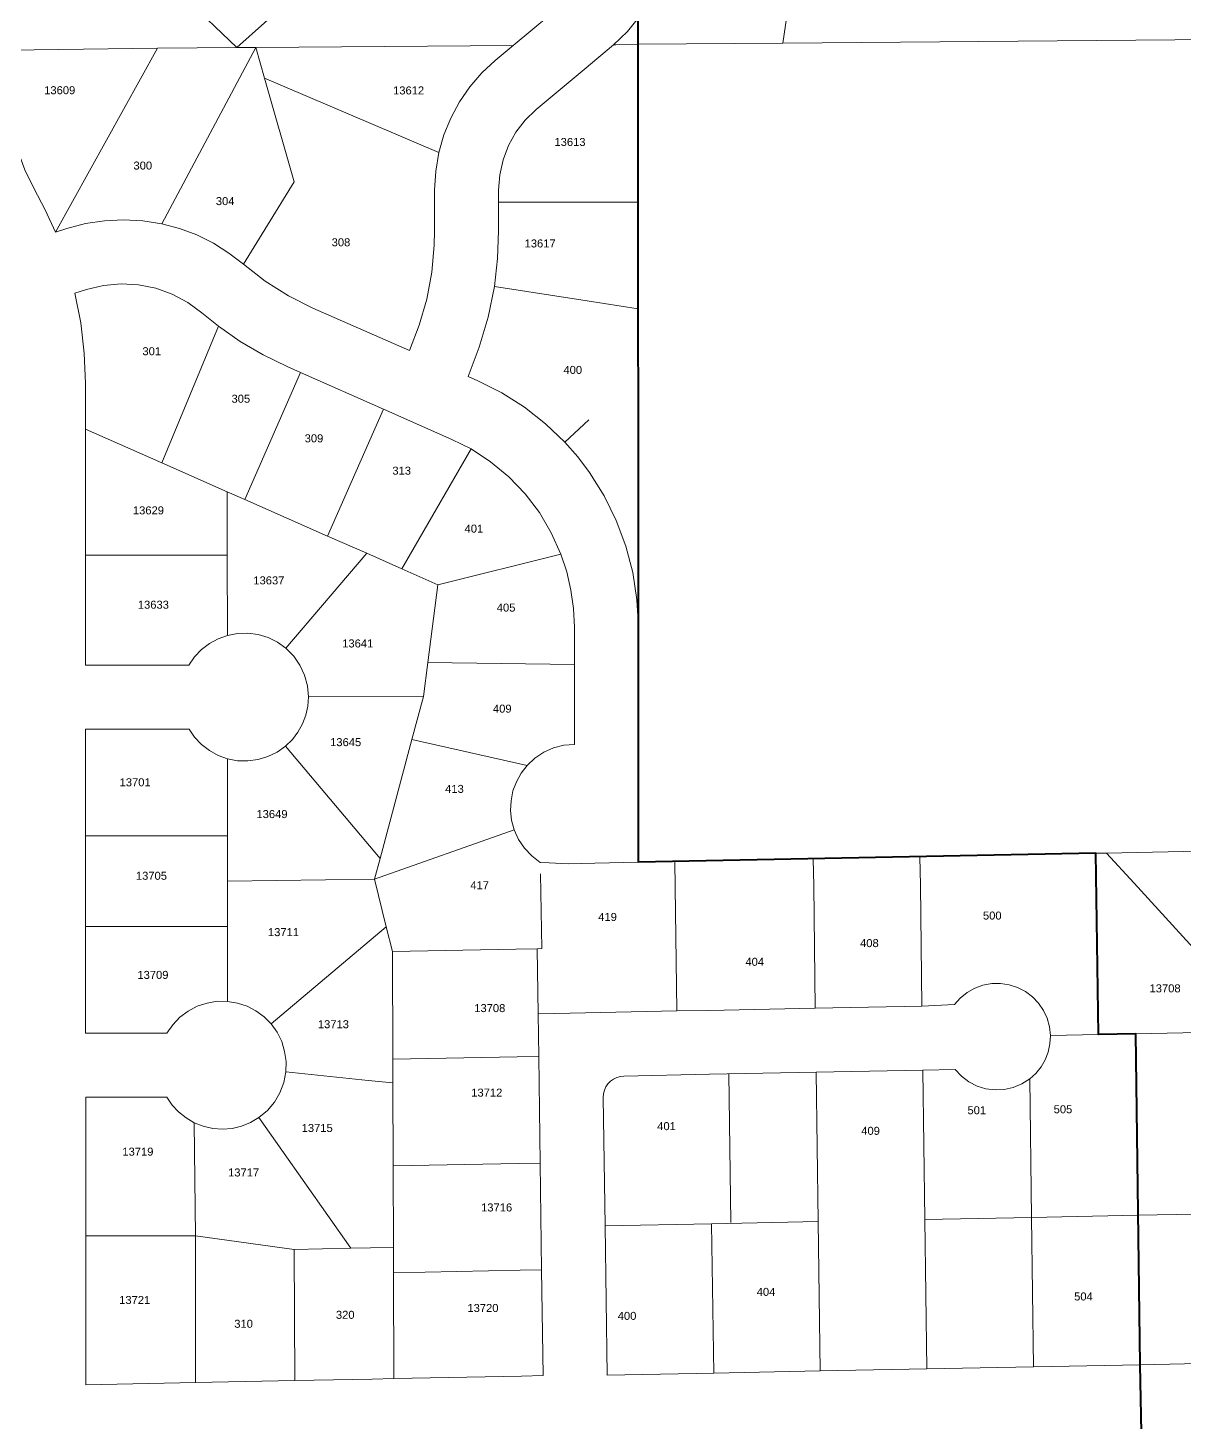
# Model space of a CAD drawing. Header units: feet. Extents: x 865220 to 2822444, y -2240498 to 975731.
# Drawn here: x 2813564 to 2814648, y 968217 to 969523 of the extents above; entities that cross this region are included whole.
import ezdxf
from ezdxf.enums import TextEntityAlignment as Align

# ---------------------------------------------------------------- set-up
doc = ezdxf.new("R2010")
doc.units = ezdxf.units.FT
doc.header["$LTSCALE"] = 0.015
doc.header["$MEASUREMENT"] = 0
doc.layers.add('Dakota County Addresses', color=7, linetype='Continuous')
doc.layers.add('Dakota County Parcels', color=7, linetype='Continuous')
doc.layers.add('WORK BOUNDARY', color=110, linetype='Continuous', lineweight=40)
doc.styles.add('Dimensions 100', font='arial.ttf')

# ---------------------------------------------------------------- blocks, each defined once
blk = doc.blocks.new('ACMAP_ANN_TEMPLATE_Dakota County Addresses')
at = {"layer": 'Dakota County Addresses', "style": 'Dimensions 100'}
blk.add_attdef('DakotaCountyAddress', text='', height=50, dxfattribs=at).set_placement((0, 0), align=Align.CENTER)

msp = doc.modelspace()

# ---------------------------------------------------------------- linework, layer by layer
at = {"layer": 'Dakota County Parcels', "lineweight": 5}
for p, q in [((2814271.6, 969508.5), (2814292.6, 969650.1)), ((2813646.1, 969613.1), (2813759.9, 969504.6)), ((2813759.9, 969504.6), (2813818.4, 969556.9)), ((2814018.9, 969506.4), (2814074.8, 969553.2)), ((2813546.5, 969502.2), (2813685.5, 969503.8)), ((2813589.7, 969331.5), (2813685.5, 969503.8)), ((2813685.5, 969503.8), (2813759.9, 969504.6)), ((2813689.4, 969339.4), (2813777.5, 969504.6)), ((2813759.9, 969504.6), (2813777.5, 969504.6)), ((2813777.5, 969504.6), (2814018.9, 969506.4)), ((2813777.5, 969504.6), (2813785.7, 969475.7)), ((2814001.9, 969492.4), (2814018.9, 969506.4)), ((2814085.4, 969484.1), (2814113, 969507.2)), ((2814113, 969507.2), (2814115.1, 969507.2)), ((2814115.1, 969507.2), (2814136, 969507.6)), ((2814136, 969507.6), (2814271.6, 969508.5)), ((2814136.1, 969359.6), (2814136, 969507.6)), ((2814271.6, 969508.5), (2814715, 969512.4)), ((2814040.4, 969446.4), (2814085.4, 969484.1)), ((2813785.7, 969475.7), (2813949.2, 969406.1)), ((2813785.7, 969475.7), (2813813.5, 969378.7)), ((2813766.1, 969301.4), (2813813.5, 969378.7)), ((2813945.2, 969332.9), (2813945.2, 969370.9)), ((2814005.2, 969359.6), (2814005.2, 969370.9)), ((2814005.2, 969359.6), (2814087, 969359.6)), ((2814005.2, 969332.9), (2814005.2, 969359.6)), ((2814087, 969359.6), (2814136.1, 969359.6)), ((2814136.1, 969259.6), (2814136.1, 969359.6)), ((2813589.7, 969331.5), (2813600.5, 969334.9)), ((2813944.9, 969319.2), (2813945.2, 969332.9)), ((2813608, 969274.3), (2813618.8, 969277.8)), ((2814001.2, 969280.7), (2814088.3, 969267.1)), ((2813727, 969255.9), (2813742.5, 969243.4)), ((2813831.1, 969260.4), (2813921.6, 969220.5)), ((2814088.3, 969267.1), (2814136.1, 969259.6)), ((2814136.1, 969199.6), (2814136.1, 969259.6)), ((2813689.4, 969115.3), (2813742.5, 969243.4)), ((2813806.9, 969205.5), (2813819.6, 969199.9)), ((2813767.2, 969081), (2813819.6, 969199.9)), ((2813819.6, 969199.9), (2813897.4, 969165.6)), ((2813976.5, 969196.3), (2813985.6, 969192.3)), ((2814136.2, 968987.8), (2814136.1, 969199.6)), ((2813617.8, 969146.8), (2813617.8, 969189.8)), ((2813844.9, 969046.7), (2813897.4, 969165.6)), ((2813897.4, 969165.6), (2813961.4, 969137.4)), ((2814067.3, 969134.6), (2814089.7, 969155.8)), ((2813617.9, 969028.9), (2813617.8, 969146.8)), ((2813617.8, 969146.8), (2813689.4, 969115.3)), ((2813914.5, 969016), (2813979.3, 969128.4)), ((2813961.4, 969137.4), (2813979.3, 969128.4)), ((2813689.4, 969115.3), (2813750.8, 969088.2)), ((2813750.8, 969088.2), (2813767.2, 969081)), ((2813750.8, 969028.9), (2813750.8, 969088.2)), ((2813767.2, 969081), (2813844.9, 969046.7)), ((2813844.9, 969046.7), (2813881.5, 969030.6)), ((2813617.9, 969028.9), (2813750.8, 969028.9)), ((2813617.9, 968925.9), (2813617.9, 969028.9)), ((2813750.8, 969028.9), (2813750.9, 968953.7)), ((2813805.8, 968941.6), (2813881.5, 969030.6)), ((2813881.5, 969030.6), (2813914.5, 969016)), ((2813948.3, 969001.1), (2814063.6, 969029.8)), ((2813914.5, 969016), (2813948.3, 969001.1)), ((2813938.9, 968928.2), (2813948.3, 969001.1)), ((2814136.2, 968983.4), (2814136.2, 968987.8)), ((2814136.2, 968979), (2814136.2, 968983.4)), ((2814136.2, 968974.6), (2814136.2, 968979)), ((2814136.2, 968970.2), (2814136.2, 968974.6)), ((2814136.2, 968965.8), (2814136.2, 968970.2)), ((2814076.3, 968926.5), (2814076.2, 968961.4)), ((2814136.2, 968961.4), (2814136.2, 968965.8)), ((2814136.3, 968741.1), (2814136.2, 968961.4)), ((2813617.9, 968925.9), (2813714.9, 968925.9)), ((2813934.7, 968896.5), (2813938.9, 968928.2)), ((2813938.9, 968928.2), (2814076.3, 968926.5)), ((2814076.3, 968851.5), (2814076.3, 968926.5)), ((2813826.9, 968896.1), (2813934.7, 968896.5)), ((2813923.9, 968856), (2813934.7, 968896.5)), ((2813617.9, 968865.9), (2813715, 968865.9)), ((2813618, 968765.9), (2813617.9, 968865.9)), ((2813894.1, 968744.5), (2813923.9, 968856)), ((2813923.9, 968856), (2814031.9, 968831.9)), ((2813751, 968765.9), (2813750.9, 968838.1)), ((2813805.5, 968850), (2813894.1, 968744.5)), ((2813618, 968765.9), (2813751, 968765.9)), ((2813618, 968680.9), (2813618, 968765.9)), ((2813751, 968723.4), (2813751, 968765.9)), ((2813888.9, 968725.2), (2814019.8, 968771.5)), ((2814300.2, 968744.3), (2814400.2, 968746.3)), ((2814400.2, 968746.3), (2814565.1, 968749.6)), ((2814400.6, 968719.7), (2814400.2, 968746.3)), ((2814565.1, 968749.6), (2814575.1, 968749.7)), ((2814565.5, 968721.2), (2814565.1, 968749.6)), ((2814575.1, 968749.7), (2814715.1, 968752.5)), ((2814575.1, 968749.7), (2814600.9, 968721.5)), ((2813888.9, 968725.2), (2813894.1, 968744.5)), ((2814044.1, 968741), (2814052.5, 968740.6)), ((2814052.5, 968740.6), (2814070.3, 968739.7)), ((2814070.3, 968739.7), (2814095.3, 968740.2)), ((2814095.3, 968740.2), (2814136.3, 968741.1)), ((2814136.3, 968741.1), (2814170.3, 968741.7)), ((2814170.3, 968741.7), (2814200.2, 968742.3)), ((2814170.6, 968717.8), (2814170.3, 968741.7)), ((2814200.2, 968742.3), (2814300.2, 968744.3)), ((2814300.6, 968718.9), (2814300.2, 968744.3)), ((2813751, 968723.4), (2813888.9, 968725.2)), ((2813751, 968680.9), (2813751, 968723.4)), ((2813888.9, 968725.2), (2813899.9, 968680.6)), ((2814045.6, 968660.2), (2814044.3, 968730.2)), ((2814567.5, 968579.6), (2814565.5, 968721.2)), ((2814600.9, 968721.5), (2814693.7, 968619.7)), ((2814172.2, 968601.8), (2814170.6, 968717.8)), ((2814302.1, 968604.3), (2814300.6, 968718.9)), ((2814402.1, 968606.3), (2814400.6, 968719.7)), ((2813618, 968680.9), (2813751, 968680.9)), ((2813618, 968580.9), (2813618, 968680.9)), ((2813751, 968610.7), (2813751, 968680.9)), ((2813791.9, 968589.6), (2813899.9, 968680.6)), ((2813899.9, 968680.6), (2813905.6, 968657.4)), ((2813905.6, 968657.4), (2814021.3, 968659.7)), ((2813906, 968556.5), (2813905.6, 968657.4)), ((2814021.3, 968659.7), (2814041.4, 968660.1)), ((2814041.4, 968660.1), (2814045.6, 968660.2)), ((2814042.2, 968599.2), (2814041.4, 968660.1)), ((2814172.2, 968601.8), (2814202.2, 968602.3)), ((2814202.2, 968602.3), (2814302.1, 968604.3)), ((2814302.1, 968604.3), (2814402.1, 968606.3)), ((2814402.1, 968606.3), (2814432.5, 968607.7)), ((2814042.2, 968599.2), (2814072.2, 968599.8)), ((2814042.8, 968559.2), (2814042.2, 968599.2)), ((2814072.2, 968599.8), (2814172.2, 968601.8)), ((2813618, 968580.9), (2813694.1, 968580.9)), ((2814522.5, 968578.7), (2814567.5, 968579.6)), ((2814567.5, 968579.6), (2814602.5, 968580.3)), ((2814602.5, 968580.3), (2814677.4, 968581.8)), ((2814604.8, 968410.3), (2814602.5, 968580.3)), ((2813906, 968556.5), (2814022.7, 968558.8)), ((2813906, 968534.3), (2813906, 968556.5)), ((2814022.7, 968558.8), (2814042.8, 968559.2)), ((2814044.2, 968459.2), (2814042.8, 968559.2)), ((2813805.7, 968544.7), (2813883, 968536.7)), ((2814122.7, 968540.8), (2814203, 968542.4)), ((2814203, 968542.4), (2814303, 968544.3)), ((2814303, 968544.3), (2814402.9, 968546.3)), ((2814402.9, 968546.3), (2814433.1, 968546.9)), ((2814404.9, 968406.4), (2814402.9, 968546.3)), ((2814504.9, 968408.3), (2814503.1, 968538.1)), ((2813883, 968536.7), (2813906, 968534.3)), ((2813906.3, 968456.5), (2813906, 968534.3)), ((2813618.1, 968390.9), (2813618.1, 968520.9)), ((2813618.1, 968520.9), (2813694.1, 968520.9)), ((2814105, 968400.4), (2814103.3, 968520.7)), ((2813780.5, 968501.9), (2813866.6, 968379.5)), ((2813721, 968391), (2813719.8, 968497)), ((2813906.3, 968456.5), (2814024, 968458.8)), ((2814024, 968458.8), (2814044.2, 968459.2)), ((2814045.5, 968359.2), (2814044.2, 968459.2)), ((2813906.6, 968380.3), (2813906.3, 968456.5)), ((2814404.9, 968406.4), (2814504.9, 968408.3)), ((2814406.8, 968266.4), (2814404.9, 968406.4)), ((2814504.9, 968408.3), (2814604.8, 968410.3)), ((2814506.8, 968268.4), (2814504.9, 968408.3)), ((2814604.8, 968410.3), (2814719.8, 968412.6)), ((2814606.8, 968270.3), (2814604.8, 968410.3)), ((2814105, 968400.4), (2814204.9, 968402.4)), ((2814106.9, 968260.4), (2814105, 968400.4)), ((2814204.9, 968402.4), (2814304.9, 968404.4)), ((2814206.9, 968262.4), (2814204.9, 968402.4)), ((2814306.8, 968264.4), (2814304.9, 968404.4)), ((2813618.1, 968390.9), (2813721, 968391)), ((2813618.2, 968251.5), (2813618.1, 968390.9)), ((2813721, 968391), (2813813.6, 968378.4)), ((2813721.1, 968253.6), (2813721, 968391)), ((2813885.1, 968379.9), (2813906.6, 968380.3)), ((2813906.7, 968356.5), (2813906.6, 968380.3)), ((2813813.6, 968378.4), (2813866.6, 968379.5)), ((2813814, 968255.5), (2813813.6, 968378.4)), ((2813866.6, 968379.5), (2813885.1, 968379.9)), ((2813906.7, 968356.5), (2814025.3, 968358.8)), ((2813907, 968257.3), (2813906.7, 968356.5)), ((2814025.3, 968358.8), (2814045.5, 968359.2)), ((2814046.9, 968260.2), (2814045.5, 968359.2)), ((2814206.9, 968262.4), (2814306.8, 968264.4)), ((2814306.8, 968264.4), (2814406.8, 968266.4)), ((2814406.8, 968266.4), (2814506.8, 968268.4)), ((2814506.8, 968268.4), (2814606.8, 968270.3)), ((2814606.8, 968270.3), (2814721.7, 968272.6)), ((2813618.2, 968251.5), (2813721.1, 968253.6)), ((2813721.1, 968253.6), (2813814, 968255.5)), ((2813814, 968255.5), (2813886.7, 968256.9)), ((2813886.7, 968256.9), (2813907, 968257.3)), ((2813907, 968257.3), (2814026.7, 968259.7)), ((2814026.7, 968259.7), (2814046.9, 968260.2)), ((2814106.9, 968260.4), (2814206.9, 968262.4))]:
    msp.add_line(p, q, dxfattribs=at)
for points in [[(2814113, 969507.2), (2814126, 969519.6), (2814137.4, 969533.6), (2814146.8, 969548.9), (2814154.1, 969565.3), (2814159.2, 969582.6), (2814161.9, 969600.4), (2814162.3, 969618.4), (2814160.4, 969636.3)], [(2814001.9, 969492.4), (2813989.4, 969480.7), (2813978.2, 969467.7), (2813968.5, 969453.6), (2813960.3, 969438.4), (2813953.9, 969422.6), (2813949.2, 969406.1)], [(2813545.5, 969463.9), (2813546.5, 969444.9), (2813549.4, 969426.1), (2813554.3, 969407.7), (2813561, 969389.9), (2813569.5, 969372.9)], [(2814040.4, 969446.4), (2814030.1, 969436.4), (2814021.4, 969425.1), (2814014.4, 969412.6), (2814009.3, 969399.2), (2814006.2, 969385.2), (2814005.2, 969370.9)], [(2813949.2, 969406.1), (2813946.2, 969388.6), (2813945.2, 969370.9)], [(2813589.7, 969331.5), (2813580.2, 969352.5), (2813569.5, 969372.9)], [(2813689.4, 969339.4), (2813671.6, 969342.2), (2813653.6, 969343.2), (2813635.7, 969342.3), (2813617.9, 969339.5), (2813600.5, 969334.9)], [(2813766.1, 969301.4), (2813752.4, 969312), (2813737.8, 969321.2), (2813722.3, 969328.9), (2813706.1, 969335), (2813689.4, 969339.4)], [(2814001.2, 969280.7), (2814004.2, 969306.7), (2814005.2, 969332.9)], [(2813921.6, 969220.5), (2813930.8, 969244.3), (2813937.8, 969268.8), (2813942.5, 969293.9), (2813944.9, 969319.2)], [(2813766.1, 969301.4), (2813786.4, 969285.7), (2813808.1, 969271.9), (2813831.1, 969260.4)], [(2813727, 969255.9), (2813713.7, 969265.7), (2813699.2, 969273.5), (2813683.8, 969279), (2813667.6, 969282.3), (2813651.2, 969283.2), (2813634.8, 969281.7), (2813618.8, 969277.8)], [(2813617.8, 969189.8), (2813616.7, 969218.2), (2813613.4, 969246.5), (2813608, 969274.3)], [(2813976.5, 969196.3), (2813987.1, 969223.7), (2813995.4, 969251.9), (2814001.2, 969280.7)], [(2813742.5, 969243.4), (2813763, 969229.1), (2813784.5, 969216.5), (2813806.9, 969205.5)], [(2814067.3, 969134.6), (2814049.1, 969152), (2814029.3, 969167.5), (2814008.1, 969181), (2813985.6, 969192.3)], [(2814063.6, 969029.8), (2814054.6, 969049.9), (2814043.4, 969068.9), (2814030, 969086.4), (2814014.7, 969102.3), (2813997.7, 969116.4), (2813979.3, 969128.4)], [(2814136.2, 968961.4), (2814134.9, 968987.1), (2814131, 969012.5), (2814124.5, 969037.4), (2814115.5, 969061.5), (2814104.1, 969084.6), (2814090.4, 969106.3), (2814079.4, 969120.9), (2814067.3, 969134.6)], [(2814076.2, 968961.4), (2814075.4, 968978.8), (2814073, 968996.2), (2814069.1, 969013.2), (2814063.6, 969029.8)], [(2813805.8, 968941.6), (2813797.9, 968947.3), (2813789.2, 968951.6), (2813779.9, 968954.5), (2813770.2, 968955.8), (2813760.5, 968955.6), (2813750.9, 968953.7)], [(2813750.9, 968953.7), (2813742.1, 968950.6), (2813734, 968946.1), (2813726.6, 968940.4), (2813720.2, 968933.6), (2813714.9, 968925.9)], [(2813826.9, 968896.1), (2813826, 968906.4), (2813823.3, 968916.4), (2813818.9, 968925.8), (2813813.1, 968934.3), (2813805.8, 968941.6)], [(2813805.5, 968850), (2813811.8, 968856.1), (2813817.1, 968863), (2813821.3, 968870.7), (2813824.4, 968878.9), (2813826.3, 968887.4), (2813826.9, 968896.1)], [(2813715, 968865.9), (2813720.2, 968858.2), (2813726.6, 968851.5), (2813734, 968845.8), (2813742.2, 968841.3), (2813750.9, 968838.1)], [(2814076.3, 968851.5), (2814066.3, 968850.7), (2814056.7, 968848.2), (2814047.5, 968844.2), (2814039.2, 968838.7), (2814031.9, 968831.9)], [(2813750.9, 968838.1), (2813760.4, 968836.3), (2813770.1, 968836), (2813779.7, 968837.3), (2813788.9, 968840.1), (2813797.6, 968844.4), (2813805.5, 968850)], [(2814031.9, 968831.9), (2814026.2, 968824.6), (2814021.8, 968816.5), (2814018.6, 968807.9), (2814016.8, 968798.8), (2814016.4, 968789.6), (2814017.4, 968780.4), (2814019.8, 968771.5)], [(2814019.8, 968771.5), (2814023.8, 968762.5), (2814029.4, 968754.2), (2814036.2, 968747), (2814044.1, 968741)], [(2814522.5, 968578.7), (2814521.7, 968586.9), (2814519.5, 968594.9), (2814516, 968602.3), (2814511.4, 968609.2), (2814505.7, 968615.1), (2814499, 968620.1), (2814491.7, 968623.9), (2814483.9, 968626.4), (2814475.7, 968627.6), (2814467.5, 968627.4), (2814459.3, 968625.9), (2814451.6, 968623.1), (2814444.4, 968619), (2814438, 968613.9), (2814432.5, 968607.7)], [(2813751, 968610.7), (2813741.3, 968610.8), (2813731.8, 968609.2), (2813722.6, 968606.2), (2813714, 968601.7), (2813706.3, 968595.9), (2813699.6, 968588.9), (2813694.1, 968580.9)], [(2813791.9, 968589.6), (2813785.3, 968596.3), (2813777.7, 968601.9), (2813769.3, 968606.3), (2813760.3, 968609.2), (2813751, 968610.7)], [(2813805.7, 968544.7), (2813805.9, 968554.4), (2813804.6, 968563.9), (2813801.8, 968573.1), (2813797.5, 968581.8), (2813791.9, 968589.6)], [(2814503.1, 968538.1), (2814508.8, 968543.3), (2814513.7, 968549.4), (2814517.6, 968556.1), (2814520.4, 968563.3), (2814522, 968570.9), (2814522.5, 968578.7)], [(2813780.5, 968501.9), (2813788.4, 968508.5), (2813795, 968516.3), (2813800.2, 968525.1), (2813803.8, 968534.7), (2813805.7, 968544.7)], [(2814122.7, 968540.8), (2814119.3, 968540.4), (2814116, 968539.4), (2814112.9, 968537.9), (2814110.1, 968535.9), (2814107.7, 968533.4), (2814105.8, 968530.6), (2814104.4, 968527.4), (2814103.6, 968524.1), (2814103.3, 968520.7)], [(2814222.9, 968403.7), (2814222.9, 968403.5), (2814221, 968543.2)], [(2814304.9, 968404.4), (2814304.9, 968404.4), (2814303, 968544.3)], [(2814433.1, 968546.9), (2814439, 968540.6), (2814446, 968535.3), (2814453.7, 968531.4), (2814462, 968528.8), (2814470.6, 968527.8), (2814479.3, 968528.2), (2814487.7, 968530.1), (2814495.7, 968533.4), (2814503.1, 968538.1)], [(2813694.1, 968520.9), (2813699.1, 968513.6), (2813705.2, 968507.1), (2813712.1, 968501.5), (2813719.8, 968497)], [(2813719.8, 968497), (2813728.3, 968493.7), (2813737.2, 968491.6), (2813746.3, 968491), (2813755.4, 968491.7), (2813764.2, 968493.8), (2813772.7, 968497.2), (2813780.5, 968501.9)]]:
    msp.add_lwpolyline(points, dxfattribs=at)
at = {"layer": 'WORK BOUNDARY', "ltscale": 50, "flags": 128}
msp.add_lwpolyline([(2814608.3, 968190.9), (2814606.8, 968270.3), (2814602.5, 968580.3), (2814567.5, 968579.6), (2814565.1, 968749.6), (2814136.3, 968741.1), (2814136, 969669.9)], dxfattribs=at)

# ---------------------------------------------------------------- block references
at = {"layer": 'Dakota County Addresses', "lineweight": 5, "xscale": 0.15, "yscale": 0.15, "zscale": 0.15}
for p, values in [((2813593.7, 969460.8), {'DakotaCountyAddress': '13609'}), ((2813920.8, 969460.6), {'DakotaCountyAddress': '13612'}), ((2814072.1, 969412.3), {'DakotaCountyAddress': '13613'}), ((2813671.6, 969390.2), {'DakotaCountyAddress': '300'}), ((2813748.8, 969356.9), {'DakotaCountyAddress': '304'}), ((2813857.4, 969318.3), {'DakotaCountyAddress': '308'}), ((2814044.1, 969317.2), {'DakotaCountyAddress': '13617'}), ((2813680, 969216.2), {'DakotaCountyAddress': '301'}), ((2814074.7, 969198.7), {'DakotaCountyAddress': '400'}), ((2813763.5, 969171.7), {'DakotaCountyAddress': '305'}), ((2813832.1, 969134.6), {'DakotaCountyAddress': '309'}), ((2813914.3, 969104.3), {'DakotaCountyAddress': '313'}), ((2813676.9, 969067.1), {'DakotaCountyAddress': '13629'}), ((2813982, 969050), {'DakotaCountyAddress': '401'}), ((2813789.8, 969001.5), {'DakotaCountyAddress': '13637'}), ((2813681.5, 968978.7), {'DakotaCountyAddress': '13633'}), ((2814012.2, 968976), {'DakotaCountyAddress': '405'}), ((2813873.1, 968942.4), {'DakotaCountyAddress': '13641'}), ((2814008.6, 968881.3), {'DakotaCountyAddress': '409'}), ((2813861.8, 968849.9), {'DakotaCountyAddress': '13645'}), ((2813664.4, 968812.3), {'DakotaCountyAddress': '13701'}), ((2813963.8, 968806.1), {'DakotaCountyAddress': '413'}), ((2813792.7, 968782.5), {'DakotaCountyAddress': '13649'}), ((2813679.7, 968724.7), {'DakotaCountyAddress': '13705'}), ((2813987.4, 968715.8), {'DakotaCountyAddress': '417'}), ((2814107.3, 968686.1), {'DakotaCountyAddress': '419'}), ((2814468, 968687.4), {'DakotaCountyAddress': '500'}), ((2813803.5, 968671.9), {'DakotaCountyAddress': '13711'}), ((2814352.8, 968661.6), {'DakotaCountyAddress': '408'}), ((2814245.3, 968644.1), {'DakotaCountyAddress': '404'}), ((2813681.1, 968631.8), {'DakotaCountyAddress': '13709'}), ((2814630, 968619.2), {'DakotaCountyAddress': '13708'}), ((2813996.9, 968600.7), {'DakotaCountyAddress': '13708'}), ((2813850.3, 968585.6), {'DakotaCountyAddress': '13713'}), ((2813994.1, 968521.5), {'DakotaCountyAddress': '13712'}), ((2814453.5, 968505), {'DakotaCountyAddress': '501'}), ((2814534.3, 968505.9), {'DakotaCountyAddress': '505'}), ((2813835.1, 968488.4), {'DakotaCountyAddress': '13715'}), ((2814162.6, 968490.1), {'DakotaCountyAddress': '401'}), ((2814353.9, 968485.7), {'DakotaCountyAddress': '409'}), ((2813667, 968466.2), {'DakotaCountyAddress': '13719'}), ((2813766.1, 968446.7), {'DakotaCountyAddress': '13717'}), ((2814003.3, 968413.9), {'DakotaCountyAddress': '13716'}), ((2814255.9, 968334.8), {'DakotaCountyAddress': '404'}), ((2813664, 968327.2), {'DakotaCountyAddress': '13721'}), ((2814553.5, 968330.5), {'DakotaCountyAddress': '504'}), ((2813861.4, 968313.3), {'DakotaCountyAddress': '320'}), ((2813990.5, 968319.7), {'DakotaCountyAddress': '13720'}), ((2814125.6, 968312.3), {'DakotaCountyAddress': '400'}), ((2813766.1, 968304.9), {'DakotaCountyAddress': '310'})]:
    msp.add_blockref('ACMAP_ANN_TEMPLATE_Dakota County Addresses', p, dxfattribs=at).add_auto_attribs(values)

doc.saveas('drawing.dxf')
